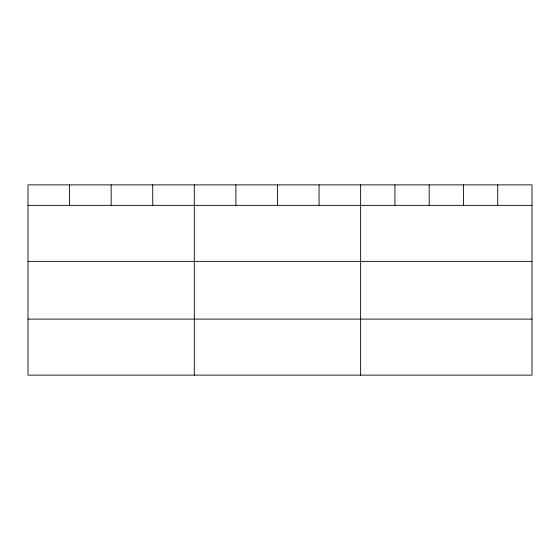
<?xml version="1.0" encoding="UTF-8"?>
<svg xmlns="http://www.w3.org/2000/svg" width="560" height="560" viewBox="0 0 560 560"><rect width="100%" height="100%" fill="white"/><g stroke="black" fill="none" stroke-linecap="round" stroke-linejoin="round"><path stroke-width="0.84" d="M532 205.359L532 375.123L28 375.123L28 184.877L532 184.877L532 205.359L28 205.359M28 261.38L532 261.38M28 319.102L532 319.102M497.728 184.877L497.728 205.359M463.456 184.877L463.456 205.359M429.184 184.877L429.184 205.359M394.912 184.877L394.912 205.359M360.64 184.877L360.64 375.123M319.06 184.877L319.06 205.359M277.48 184.877L277.48 205.359M235.9 184.877L235.9 205.359M194.32 184.877L194.32 375.123M152.74 184.877L152.74 205.359M111.16 184.877L111.16 205.359M69.58 184.877L69.58 205.359"/></g></svg>
